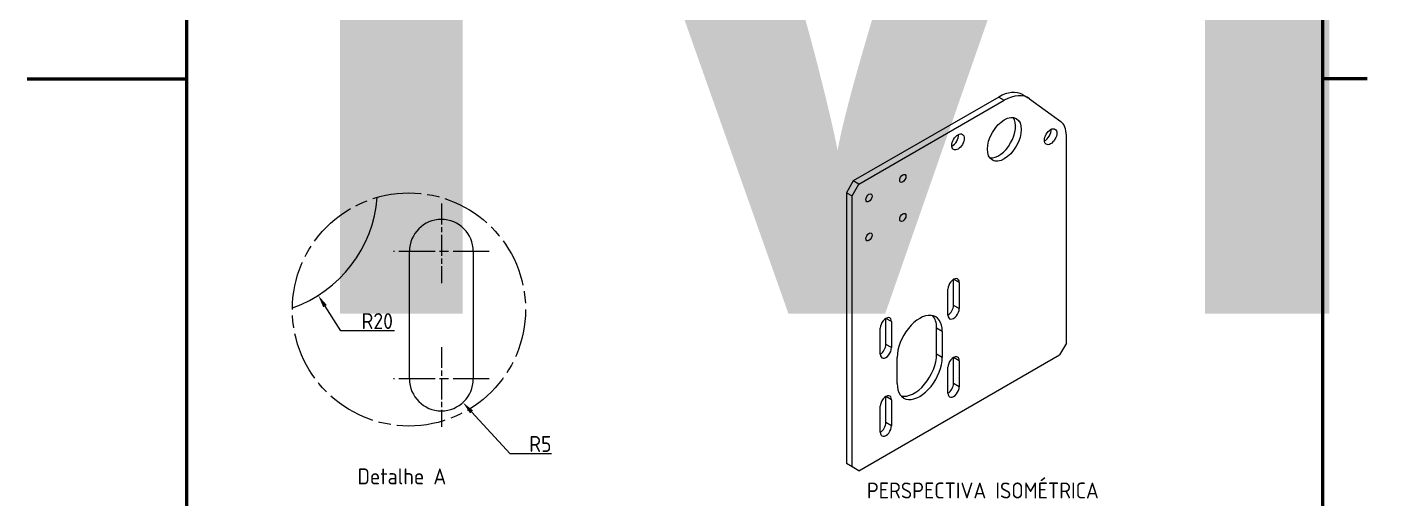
# Model space of a CAD drawing. Header units: millimetres. Extents: x 0 to 2286, y -63 to 297.
# Drawn here: x 0 to 214, y 82.7 to 156.6 of the extents above; entities that cross this region are included whole.
import ezdxf
from ezdxf.enums import TextEntityAlignment as Align

# ---------------------------------------------------------------- set-up
doc = ezdxf.new("R2018")
doc.units = ezdxf.units.MM
doc.linetypes.add('ACAD_ISO08W100', pattern=[36, 24, -3, 6, -3])
doc.linetypes.add('CHAIN', pattern=[0.3543, 0.2362, -0.0295, 0.0591, -0.0295])
for name, color, linetype, lineweight, true_color in [('Borda A3_A4 (ABNT)', 7, 'Continuous', 50, 0x800000), ('Detail Boundary (ABNT)', 7, 'ACAD_ISO08W100', 13, 0x0080ff), ('Dimensão (ABNT)', 1, 'Continuous', 18, 0xff0000)]:
    doc.layers.add(name, color=color, linetype=linetype, lineweight=lineweight, true_color=true_color)
for name, color, linetype, lineweight in [('Borda Título (ABNT)', 7, 'Continuous', 50), ('Marca de centro (ISO)', 7, 'Continuous', 9), ('Note (ABNT)', 7, 'Continuous', 18), ('Visible (ABNT)', 7, 'Continuous', 13)]:
    doc.layers.add(name, color=color, linetype=linetype, lineweight=lineweight)
doc.styles.get("Standard").update_dxf_attribs({"font": ''})
doc.styles.add('Texto 2.50 (ABNT)', font='isocp_IV50.ttf')
doc.styles.get('Standard').set_extended_font_data('ISOCP_IV50', italic=True)
doc.dimstyles.new('Padrão (ABNT)', dxfattribs={"dimtxt": 2.5, "dimasz": 2, "dimexe": 2.5, "dimexo": 1.5, "dimgap": 0.25, "dimtad": 1, "dimtoh": 1, "dimtxsty": 'Texto 2.50 (ABNT)', "dimcen": 0.09, "dimdle": 7.5, "dimclrd": 256, "dimclre": 256, "dimclrt": 7, "dimazin": 2, "dimtfac": 0.5, "dimtmove": 0, "dimatfit": 3, "dimfxl": 0, "dimtolj": 1, "dimtzin": 0, "dimlwd": -1, "dimlwe": -1, "dimarcsym": 0})

# ---------------------------------------------------------------- blocks, each defined once
blk = doc.blocks.new('Bordas A4 ABNT')
at = {"layer": 'Borda A3_A4 (ABNT)'}
for p, q in [((25, 7), (25, 290)), ((203, 290), (203, 7)), ((0, 148.5), (25, 148.5)), ((210, 148.5), (203, 148.5))]:
    blk.add_line(p, q, dxfattribs=at)
at = {"layer": 'Borda Título (ABNT)', "color": 7, "lineweight": 30, "flags": 104}
blk.add_attdef('NÚMERO_DA_PEÇA', text='', height=5, dxfattribs=at).set_placement((30, 285), align=Align.MIDDLE_LEFT)
blk = doc.blocks.new('SímboloTrans2D1')
at = {"layer": 'Detail Boundary (ABNT)', "ltscale": 0.318839}
blk.add_circle((59.81, 112.35), 18.27, dxfattribs=at)
blk = doc.blocks.new('*D35')
at = {"layer": 'Defpoints', "color": 0, "transparency": 16777216}
for p in [(64.9, 101.46), (68.27, 97.77)]:
    blk.add_point(p, dxfattribs=at)
at = {"layer": 'Dimensão (ABNT)', "transparency": 16777216}
for p, q in [((75.65, 89.72), (69.62, 96.3)), ((82.16, 89.72), (75.65, 89.72))]:
    blk.add_line(p, q, dxfattribs=at)
blk.add_solid([(69.87, 96.52), (69.38, 96.07), (68.27, 97.77)], dxfattribs=at)
at = {"layer": 'Dimensão (ABNT)', "color": 7, "transparency": 16777216, "insert": (80.4, 91.27), "char_height": 2.5, "attachment_point": 5, "style": 'Texto 2.50 (ABNT)'}
blk.add_mtext('\\A1;R5', dxfattribs=at)
blk = doc.blocks.new('*D36')
at = {"layer": 'Defpoints', "color": 0, "transparency": 16777216}
for p in [(34.9, 131.46), (45.59, 114.56)]:
    blk.add_point(p, dxfattribs=at)
at = {"layer": 'Dimensão (ABNT)', "transparency": 16777216}
for p, q in [((49.12, 108.99), (46.66, 112.87)), ((57.56, 108.99), (49.12, 108.99))]:
    blk.add_line(p, q, dxfattribs=at)
blk.add_solid([(46.94, 113.05), (46.38, 112.69), (45.59, 114.56)], dxfattribs=at)
at = {"layer": 'Dimensão (ABNT)', "color": 7, "transparency": 16777216, "insert": (54.84, 110.53), "char_height": 2.5, "attachment_point": 5, "style": 'Texto 2.50 (ABNT)'}
blk.add_mtext('\\A1;R20', dxfattribs=at)

msp = doc.modelspace()

# ---------------------------------------------------------------- linework, layer by layer
at = {"layer": 'Marca de centro (ISO)', "linetype": 'CHAIN', "ltscale": 13.889993}
for p, q in [((64.8958, 128.9607), (64.8958, 116.4607)), ((64.8958, 106.4607), (64.8958, 93.9607))]:
    msp.add_line(p, q, dxfattribs=at)
at = {"layer": 'Marca de centro (ISO)', "linetype": 'CHAIN', "ltscale": 23.990969}
for p, q in [((72.3958, 121.4607), (57.3958, 121.4607)), ((72.3958, 101.4607), (57.3958, 101.4607))]:
    msp.add_line(p, q, dxfattribs=at)
at = {"layer": 'Visible (ABNT)'}
for p, q in [((152.2312, 145.6576), (129.4295, 132.493)), ((152.2312, 145.6576), (153.1151, 145.1473)), ((155.9812, 146.0291), (156.8651, 145.5187)), ((130.3134, 131.9827), (153.1151, 145.1473)), ((157.087, 145.3745), (161.9527, 141.8332)), ((162.8403, 107.0796), (162.8403, 139.6405)), ((129.4295, 132.493), (128.3688, 130.6559)), ((128.3688, 130.6559), (128.3688, 88.1981)), ((128.3688, 130.6559), (129.2527, 130.1456)), ((129.2527, 130.1456), (130.3134, 131.9827)), ((130.3134, 131.9827), (129.4295, 132.493)), ((129.2527, 87.6878), (129.2527, 130.1456)), ((59.8958, 101.4607), (59.8958, 121.4607)), ((69.8958, 121.4607), (69.8958, 101.4607)), ((144.2787, 111.4682), (144.2787, 115.5507)), ((145.1626, 112.9992), (145.1626, 117.0816)), ((146.0465, 116.5713), (145.1626, 117.0816)), ((146.0465, 116.5713), (146.0465, 112.4888)), ((146.0465, 112.4888), (145.1626, 112.9992)), ((133.6721, 105.3445), (133.6721, 109.427)), ((134.556, 106.8754), (134.556, 110.9579)), ((135.4399, 110.4476), (134.556, 110.9579)), ((135.4399, 110.4476), (135.4399, 106.3651)), ((142.511, 105.3445), (142.511, 109.427)), ((143.3948, 108.9167), (142.511, 109.427)), ((143.3948, 108.9167), (143.3948, 104.8342)), ((162.8403, 107.0796), (161.7796, 105.2424)), ((130.3134, 87.0754), (161.7796, 105.2424)), ((135.4399, 106.3651), (134.556, 106.8754)), ((143.3948, 104.8342), (142.511, 105.3445)), ((136.3238, 100.7517), (136.3238, 104.8342)), ((144.2787, 99.2208), (144.2787, 103.3033)), ((145.1626, 100.7517), (145.1626, 104.8342)), ((146.0465, 104.3239), (145.1626, 104.8342)), ((146.0465, 104.3239), (146.0465, 100.2414)), ((146.0465, 100.2414), (145.1626, 100.7517)), ((134.556, 94.628), (134.556, 98.7105)), ((135.4399, 98.2002), (134.556, 98.7105)), ((133.6721, 93.0971), (133.6721, 97.1795)), ((135.4399, 98.2002), (135.4399, 94.1177)), ((135.4399, 94.1177), (134.556, 94.628)), ((129.2527, 87.6878), (128.3688, 88.1981)), ((130.3134, 87.0754), (129.2527, 87.6878))]:
    msp.add_line(p, q, dxfattribs=at)
for centre, radius, start, end in [((34.8958, 131.4607), 20, 289.416359, 355.606501), ((64.8958, 121.4607), 5, 0, 180), ((64.8958, 101.4607), 5, 180, 0)]:
    msp.add_arc(centre, radius, start, end, dxfattribs=at)
for centre, major_axis, start_param, end_param in [((152.2312, 139.5339), (3.75, 6.4952), 0, 0.78539816), ((153.1151, 139.0236), (3.75, 6.4952), 6.22209878, 7.06858347), ((152.2337, 139.5353), (-1.875, -3.2476), 0.23794112, 2.90365153), ((159.3048, 137.5993), (2.5, 4.3301), 5.49778714, 6.22209878), ((144.9821, 139.1249), (0.6875, 1.1908), 3.83977231, 5.58500565), ((159.4853, 139.9457), (0.6875, 1.1908), 3.83977231, 5.58500565), ((145.1626, 116.061), (0.625, 1.0825), 5.49778714, 8.6393798), ((139.8593, 106.8754), (2.5, 4.3301), 5.49778714, 8.6393798), ((138.9754, 107.3857), (2.5, 4.3301), 5.49778714, 6.10547471), ((144.2787, 112.4888), (0.625, 1.0825), 3.92699082, 5.49778714), ((145.1626, 111.9785), (-0.625, -1.0825), 5.49778714, 8.6393798), ((134.556, 109.9373), (0.625, 1.0825), 5.49778714, 8.6393798), ((133.6721, 106.3651), (0.625, 1.0825), 3.92699082, 5.49778714), ((134.556, 105.8548), (-0.625, -1.0825), 5.49778714, 8.6393798), ((138.9754, 103.3033), (-2.5, -4.3301), 0.1777106, 2.35619449), ((145.1626, 103.8136), (0.625, 1.0825), 5.49778714, 8.6393798), ((139.8593, 102.793), (-2.5, -4.3301), 5.49778714, 8.6393798), ((144.2787, 100.2414), (0.625, 1.0825), 3.92699082, 5.49778714), ((134.556, 97.6898), (0.625, 1.0825), 5.49778714, 8.6393798), ((145.1626, 99.7311), (-0.625, -1.0825), 5.49778714, 8.6393798), ((133.6721, 94.1177), (0.625, 1.0825), 3.92699082, 5.49778714), ((134.556, 93.6074), (-0.625, -1.0825), 5.49778714, 8.6393798)]:
    msp.add_ellipse(centre, major_axis=major_axis, ratio=0.57735027, start_param=start_param, end_param=end_param, dxfattribs=at)
for centre, major_axis in [((153.1176, 139.025), (-1.875, -3.2476)), ((145.866, 138.6146), (0.6875, 1.1908)), ((160.3692, 139.4354), (0.6875, 1.1908)), ((137.2077, 132.9013), (-0.3438, -0.5954)), ((131.9044, 129.8394), (-0.3438, -0.5954)), ((137.2077, 126.7775), (-0.3438, -0.5954)), ((131.9044, 123.7157), (-0.3438, -0.5954))]:
    msp.add_ellipse(centre, major_axis=major_axis, ratio=0.57735027, dxfattribs=at)

# ---------------------------------------------------------------- block references
ref = msp.add_blockref('Bordas A4 ABNT', (0, 0))
lines = msp.add_mtext('MD03-006-0808-0011', dxfattribs={"layer": 'Borda Título (ABNT)', "color": 7, "insert": (30, 285), "char_height": 173.306316, "attachment_point": 1})
ref.add_attrib('NÚMERO_DA_PEÇA', '', (30, 285), dxfattribs={"flags": 104}).embed_mtext(lines)
msp.add_blockref('SímboloTrans2D1', (0, 0))

# ---------------------------------------------------------------- texts
at = {"layer": 'Note (ABNT)', "color": 7, "char_height": 2.5, "attachment_point": 7, "style": 'Texto 2.50 (ABNT)'}
for s, insert in [('Detalhe A', (51.7511, 84.9324)), ('PERSPECTIVA ISOMÉTRICA', (131.5835, 82.7204))]:
    msp.add_mtext(s, dxfattribs=dict(at, insert=insert))

# ---------------------------------------------------------------- dimensions: what is measured, and where the dimension line sits
at = {"layer": 'Dimensão (ABNT)'}
for center, mpoint, picture, middle in [((34.8958, 131.4607), (45.5895, 114.5597), '*D36', (54.8446, 108.9871)), ((64.8958, 101.4607), (68.2735, 97.7741), '*D35', (80.3992, 89.7231))]:
    dim = msp.add_radius_dim(center=center, mpoint=mpoint, dimstyle='Padrão (ABNT)', override={"dimgap": 0.25, "dimtih": 1, "dimdec": 2, "dimlfac": 1, "dimcen": 0, "dimtol": 0, "dimlim": 0, "dimtp": 0, "dimtm": 0, "dimtdec": 2, "dimtofl": 0}, dxfattribs=at)
    dim.commit()
    dim.dimension.update_dxf_attribs({"geometry": picture, "text_midpoint": middle, "dimtype": 164})

doc.saveas('drawing.dxf')
